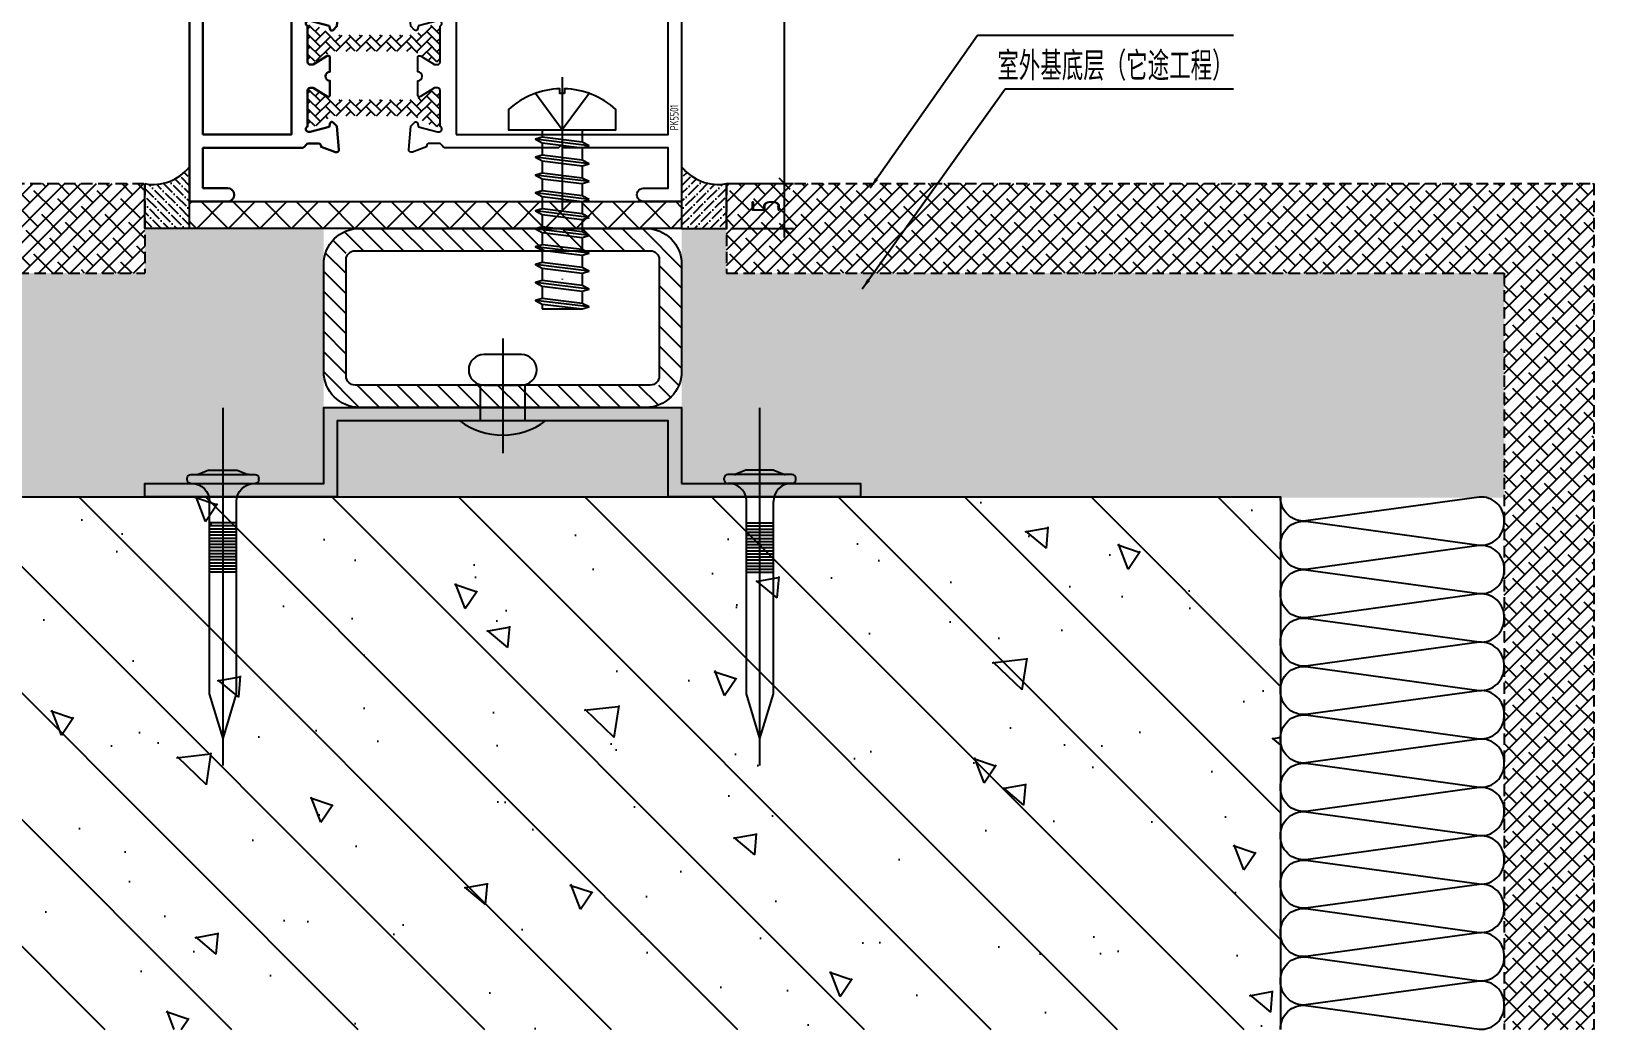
# Model space of a CAD drawing. Header units: millimetres. Extents: x 161920 to 181521, y -136232 to -127655.
# Drawn here: x 165061.6 to 165236.2, y -133425.2 to -133313.6 of the extents above; entities that cross this region are included whole.
import ezdxf
from ezdxf.enums import TextEntityAlignment as Align

# ---------------------------------------------------------------- set-up
doc = ezdxf.new("R2010")
doc.units = ezdxf.units.MM
doc.header["$LTSCALE"] = 10
doc.header["$PDMODE"] = 3
for name, pattern in [('CENTER', [50.800000000000004, 31.75, -6.35, 6.35, -6.35]), ('DASHDOT', [1, 0.5, -0.25, 0, -0.25]), ('DASHED', [19.049999999999997, 12.7, -6.35])]:
    doc.linetypes.add(name, pattern=pattern)
for name, color, linetype in [('0BZ', 8, 'Continuous'), ('0WZ', 100, 'Continuous'), ('0XX', 6, 'DASHED'), ('0ZX', 1, 'CENTER'), ('1JGX', 5, 'Continuous'), ('2PJ', 4, 'Continuous'), ('2TC', 8, 'Continuous'), ('2ZC', 3, 'Continuous'), ('95', 95, 'Continuous'), ('MISC13', 7, 'Continuous'), ('填充层', 8, 'Continuous'), ('尺寸标注', 1, 'Continuous'), ('文字', 2, 'Continuous'), ('标注层', 6, 'Continuous'), ('配件层', 4, 'Continuous'), ('钢材', 46, 'Continuous')]:
    doc.layers.add(name, color=color, linetype=linetype)
doc.styles.add('kld-T', font='ros1.shx', dxfattribs={"width": 0.75, "bigfont": 'hztxt.shx'})
doc.dimstyles.new('kld-t-1', dxfattribs={"dimtxt": 3.2, "dimasz": 1.2, "dimexe": 1, "dimexo": 0.5, "dimgap": 0.5, "dimtad": 1, "dimtoh": 1, "dimdec": 0, "dimzin": 9, "dimdsep": 46, "dimtxsty": 'kld-T', "dimblk": 'OBLIQUE', "dimcen": 2.5, "dimdle": 1, "dimclrd": 256, "dimclre": 256, "dimclrt": 100, "dimadec": 0, "dimazin": 2, "dimtfac": 1, "dimtdec": 0, "dimtix": 1, "dimtmove": 2, "dimatfit": 3, "dimfxl": 0, "dimarcsym": 0})
pattern_1 = [(45.00000000000001, (584343.0727479625, -2014244.747165611), (-0.8838834764831842, 0.8838834764831845), []), (135, (584343.0727479625, -2014244.747165611), (-2.651650429449553, 0.8838834764831852), [3.125, -1.875])]

# ---------------------------------------------------------------- blocks, each defined once
blk = doc.blocks.new('_Oblique')
at = {"color": 0, "linetype": 'ByBlock', "lineweight": -2}
blk.add_line((-0.5, -0.5), (0.5, 0.5), dxfattribs=at)
blk = doc.blocks.new('*D325')
at = {"layer": '0BZ', "lineweight": -2}
for p, q in [((165139.7830788199, -133283.6307280794), (165146.7830788199, -133283.6307280794)), ((165145.7830788199, -133331.6256728747), (165145.7830788199, -133282.6307280794)), ((165139.7830788231, -133330.6256728747), (165146.7830788199, -133330.6256728747))]:
    blk.add_line(p, q, dxfattribs=at)
at = {"layer": 'Defpoints', "color": 0}
for p in [(165139.2830788199, -133283.6307280794), (165145.7830788199, -133283.6307280794), (165139.2830788231, -133330.6256728747)]:
    blk.add_point(p, dxfattribs=at)
at = {"layer": '0BZ', "lineweight": -2, "xscale": 1.2, "yscale": 1.2, "zscale": 1.2}
for p, rotation in [((165145.7830788199, -133283.6307280794), 90), ((165145.7830788199, -133330.6256728747), 270)]:
    blk.add_blockref('_Oblique', p, dxfattribs=dict(at, rotation=rotation))
at = {"layer": '0BZ', "color": 100, "insert": (165143.6830788199, -133307.128200477), "char_height": 3.2, "attachment_point": 5, "rotation": 90, "style": 'kld-T'}
blk.add_mtext('47', dxfattribs=at)
blk = doc.blocks.new('*D326')
at = {"layer": '0BZ', "lineweight": -2}
for p, q in [((165139.7830788231, -133330.6256728747), (165146.7830788231, -133330.6256728747)), ((165145.7830788231, -133336.6256728747), (165145.7830788231, -133329.6256728747)), ((165139.7830788231, -133335.6256728747), (165146.7830788231, -133335.6256728747))]:
    blk.add_line(p, q, dxfattribs=at)
at = {"layer": 'Defpoints', "color": 0}
for p in [(165139.2830788231, -133330.6256728747), (165145.7830788231, -133330.6256728747), (165139.2830788231, -133335.6256728747)]:
    blk.add_point(p, dxfattribs=at)
at = {"layer": '0BZ', "lineweight": -2, "xscale": 1.2, "yscale": 1.2, "zscale": 1.2}
for p, rotation in [((165145.7830788231, -133330.6256728747), 90), ((165145.7830788231, -133335.6256728747), 270)]:
    blk.add_blockref('_Oblique', p, dxfattribs=dict(at, rotation=rotation))
at = {"layer": '0BZ', "color": 100, "insert": (165143.6830788231, -133333.1256728747), "char_height": 3.2, "attachment_point": 5, "rotation": 90, "style": 'kld-T'}
blk.add_mtext('5', dxfattribs=at)
blk = doc.blocks.new('平开窗-BK1')
at = {"layer": '2TC'}
h = blk.add_hatch(dxfattribs=at)
h.set_pattern_fill('AR-HBONE', color=256, scale=0.2, angle=-90.00000000000001, style=0)
h.set_pattern_definition([(45.00000000000001, (284.4403359887656, 568.1997147928341), (1.131370849898476, 2.966472954665309e-16), [2.4, -0.8]), (315, (285.0060214137193, 568.7654002177878), (1.131370849898476, 2.966472954665309e-16), [2.4, -0.8])])
h.paths.add_polyline_path([(8.411152991466224, 40.97720994561678), (8.978697980754077, 39.99419418111211), (9.422576987650245, 39.22537072090199, -0.1314389319920694), (9.582842980744317, 38.62624379288172), (9.582842980744317, 30.1621436366695, -0.1314392328727509), (9.422576245386153, 29.56301535357488), (8.978697980754077, 28.79419418115867), (8.411152818705887, 27.81117711839033, 0.132076207753342), (8.382842980790883, 27.70587428560248), (8.382842980790883, 27.39419418125181, 0.4142135623733031), (8.782842980697751, 26.99419418111211), (12.18284298083745, 26.99419418111211, 0.4142135623725955), (12.58284298074432, 27.39419418125181), (12.58284298074432, 27.76214122277452), (12.55488199437968, 27.81057115778094, 0.0008275894133876069), (12.55453440826386, 27.81117319565965), (11.98698798078112, 28.79419418115867), (11.54311200184748, 29.563009659003, -0.1314401784763497), (11.38284298079088, 30.16214202408446), (11.38284298079088, 38.62624540546676, -0.1314398789667355), (11.54311126284301, 39.22537642106181), (11.98698798078112, 39.99419418111211), (12.55453427741304, 40.97721394075779, 0.1320735268296321), (12.58284298074432, 41.08251476631267), (12.58284298074432, 41.39419418125181, 0.4142135623730535), (12.18284298083745, 41.79419418115867), (8.782842980697751, 41.79419418115867, 0.4142135623732616), (8.382842980790883, 41.39419418125181), (8.382842980790883, 41.02624427288538), (8.410802971804515, 40.97781619679881, 0.0008333789762423857)])
h = blk.add_hatch(dxfattribs=at)
h.set_pattern_fill('AR-HBONE', color=256, scale=0.2, angle=-90.00000000000001, style=0)
h.set_pattern_definition([(45.00000000000001, (291.6524932764005, 568.1997147928341), (1.131370849898476, 2.966472954665309e-16), [2.4, -0.8]), (315, (292.2181787013542, 568.7654002177878), (1.131370849898476, 2.966472954665309e-16), [2.4, -0.8])])
h.paths.add_polyline_path([(15.62331027910113, 40.97720994561678), (16.19085526838899, 39.99419418111211), (16.63473427505232, 39.22537072090199, -0.1314389319920694), (16.79500026837923, 38.62624379288172), (16.79500026837923, 30.1621436366695, -0.1314392328727509), (16.63473353278823, 29.56301535357488), (16.19085526838899, 28.79419418115867), (15.6233101063408, 27.81117711839033, 0.132076207753342), (15.59500026842579, 27.70587428560248), (15.59500026842579, 27.39419418125181, 0.4142135623733031), (15.99500026833266, 26.99419418111211), (19.39500026823953, 26.99419418111211, 0.4142135623725955), (19.79500026837923, 27.39419418125181), (19.79500026837923, 27.76214122277452), (19.76703928178176, 27.81057115778094, 0.0008275894133876069), (19.76669169566594, 27.81117319565965), (19.19914526841603, 28.79419418115867), (18.75526928948238, 29.563009659003, -0.1314401784763497), (18.59500026842579, 30.16214202408446), (18.59500026842579, 38.62624540546676, -0.1314398789667355), (18.75526855047792, 39.22537642106181), (19.19914526841603, 39.99419418111211), (19.76669156504795, 40.97721394075779, 0.1320735268296321), (19.79500026837923, 41.08251476631267), (19.79500026837923, 41.39419418125181, 0.4142135623730535), (19.39500026823953, 41.79419418115867), (15.99500026833266, 41.79419418115867, 0.4142135623732616), (15.59500026842579, 41.39419418125181), (15.59500026842579, 41.02624427288538), (15.62296025943942, 40.97781619679881, 0.0008333790536643452)])
at = {"layer": '2ZC', "lineweight": 30}
blk.add_lwpolyline([(41.30486931605265, 52.29351594106993), (40.90486931614578, 52.29351594106993, 0.4142135623730948), (40.60486931609921, 51.99351594125619), (40.60486931609921, 51.59351594111649, 0.4142135623731227), (40.90486931614578, 51.29351594106993), (41.60486931609921, 51.29351594106993), (42.07488281908445, 50.89441594126401), (43.36686931597069, 50.89441594126401), (43.82886931602843, 51.59441594121745, 0.5747035855752572), (43.65486931614578, 51.89441594126401), (42.60486931609921, 51.89441594126401), (42.60486931609921, 53.49441594112432), (47.60486931609921, 53.49441594112432), (47.60486931609921, 51.89441594126401), (46.55486931605265, 51.89441594126401, 0.5773502692381147), (46.38166423537768, 51.59441594121745), (46.84386931592599, 50.89441594126401), (48.50486931600608, 50.89441594126401, 0.414213562373095), (49.00486931600608, 51.39441594126401), (49.00486931600608, 54.49441594112432, 0.414213562373095), (48.50486931600608, 54.99441594112432), (21.90485769230872, 54.99441594112432), (-3.068381920456886e-05, 54.99441594112432), (-3.068381920456886e-05, 50.74441594112432, 0.9999999999999999), (1.499969316180795, 50.74441594112432), (1.499969316180795, 53.49441053689225), (5.999969316180795, 53.49441053689225), (5.999969316180795, 42.46027368766954, 0.2679491924311503), (6.249969316180795, 42.02726098586572, -0.267949192431141), (6.499969316180795, 41.5942482840619), (6.499969316180795, 40.5942482840619, -0.414213562373081), (6.199969316134229, 40.29424828401534), (6.099969316041097, 40.29424828401534), (5.51856546336785, 38.69685432704864, 0.5486187866266737), (5.826619972474873, 38.29538987454725), (8.409967216895893, 38.52140347234672), (8.841390672372654, 38.95282692782348, 0.5773502691896827), (8.751733125187457, 39.28743344912073), (8.363402698654681, 39.39148627332179), (7.799969315994531, 41.49424828396877), (7.799969315994531, 41.69424828392221, -0.8430389971008876), (8.382812028517947, 41.79424828401534), (12.39996931608766, 41.79424828401534, -0.4142135623730953), (12.69996931613423, 41.49424828396877), (12.69996931613423, 41.18872873851797), (11.72925915662199, 39.59845021035289, 0.5855240683198423), (11.89996931608766, 39.29424828401534), (13.49749999982305, 39.29424828401534, -0.9999999999999715), (14.49749999982305, 39.29424828401534), (16.09503068379126, 39.29424828401534, 0.5855240683198423), (16.26574084325694, 39.59845021035289), (15.2950306837447, 41.18872873851797), (15.2950306837447, 41.49424828396877, -0.4142135623730951), (15.59503068379126, 41.79424828401534), (19.61218797136098, 41.79424828401534, -0.8430389971008876), (20.19503068365157, 41.69424828392221), (20.19503068365157, 41.49424828396877), (19.63159730122425, 39.39148627332179), (19.24326687469147, 39.28743344912073, 0.5773502691896827), (19.15360932750627, 38.95282692782348), (19.58503278298303, 38.52140347234672), (22.16838002740405, 38.29538987454725, 0.5486187866266737), (22.47643453651108, 38.69685432704864), (21.89503068383783, 40.29424828401534), (21.7950306837447, 40.29424828401534, -0.4142135623730813), (21.49503068369813, 40.5942482840619), (21.49503068369813, 41.5941937576863, -0.2710354136241196), (21.7500306838192, 42.03005497407867, 0.271035413624148), (22.00503068370745, 42.46591619047103), (22.00503068370745, 45.49242749455152), (25.20485769212246, 45.49242749455152, -0.4142135623732337), (25.50485769216903, 45.19242749473779), (25.50485769216903, 41.59018862660741, 0.5795574611325127), (25.95657308911905, 41.33137897023698), (26.90485769230872, 41.88726771477377), (26.90485769230872, 45.99242749455152, 0.4142135623730617), (25.90485769230872, 46.99242749455152), (22.00498517137021, 46.99242749455152), (22.00485769216903, 53.49441594112432), (25.80485769221559, 53.49441594112432), (25.80485769221559, 51.79351594106993, 0.414213562373095), (26.30485769221559, 51.29351594106993), (28.00485769216903, 51.29351594106993), (28.00485769216903, 52.29351594106993), (26.80485769221559, 52.29351594106993), (26.80485769221559, 53.49441594112432), (41.30486931605265, 53.49441594112432, -0.4142135623731228), (41.60486931609921, 53.19441594107775), (41.60486931609921, 52.59351594111649, -0.414213562373095)], format="xyb", close=True, dxfattribs=at)
blk.add_lwpolyline([(7.499969316180795, 53.49441594112432), (7.499969316180795, 43.5942482840619), (20.50485769216903, 43.5942482840619), (20.50485769216903, 53.49141594109824)], close=True, dxfattribs=at)
at = {"layer": '2ZC'}
blk.add_lwpolyline([(16.26571015943773, 29.18999183125561), (15.29499999992549, 27.59971330309054), (15.29499999992549, 27.29419375763973, 0.4142135623162661), (15.59499999997206, 26.99419375759317), (19.61215728754178, 26.99419375759317, 0.8430389969766509), (20.19499999983236, 27.0941937576863), (20.19499999983236, 27.29419375763973), (19.63156661717221, 29.39695576828672), (19.24323619087227, 29.50100859225495, -0.5773502693255007), (19.15357864368707, 29.83561511378502), (19.585002098931, 30.26703856926179), (22.16834934358485, 30.49305216706125, -0.5486187866357808), (22.47640385269187, 30.09158771455986), (21.89500000001863, 28.49419375759317), (21.79499999992549, 28.49419375759317, 0.41421356214578), (21.49499999987893, 28.1941937575466), (21.49499999987893, 27.1941937575466, 0.2679491923720631), (21.74499999987893, 26.76118105574278, -0.267949192415794), (21.99499999987893, 26.32816835370613), (21.99499999987893, 22.49162135150982, 0.414213562373095), (22.99499999987893, 21.49162135150982), (25.59499999997206, 21.49162135150982), (25.59499999997206, 27.38824838254368, -0.5793512968246759), (26.04655558802187, 27.64715165336384), (26.99499999987893, 27.09195569128497), (26.99499999987893, 18.8844197615399), (25.4944117302075, 18.0148763723555, -0.5762198023632081), (25.19499999983236, 18.18841976154363), (25.19499999983236, 19.99162135150982), (21.99499999987893, 19.99162135150982), (21.99499999987893, 1.494621351768728), (25.19499999983236, 1.494621351535898), (25.19499999983236, 3.795621351513546, -0.5762198027240982), (25.4944117302075, 3.969164740468841), (26.99499999987893, 3.099621351517271), (26.99499999987893, -0.005378648464102298), (0, -0.005378648464102298), (-0.0001326007768511772, 4.244606875057798, -1.00001560041192), (1.499865838559344, 4.244630275468808), (1.499865838559344, 1.494621351535898), (6, 1.494621351535898), (6, 13.14202135143569), (6.302999999839813, 13.44462135148933), (6, 13.7473213513731), (6, 26.32816835370613, -0.2679491924157939), (6.25, 26.76118105574278, 0.2679491923720632), (6.5, 27.1941937575466), (6.5, 28.1941937575466, 0.4142135623162663), (6.199999999953434, 28.49419375759317), (6.099999999860302, 28.49419375759317), (5.518596147187054, 30.09158771455986, -0.5486187865513317), (5.826650656294078, 30.49305216706125), (8.409997900947928, 30.26703856926179), (8.841421356191859, 29.83561511378502, -0.5773502693255007), (8.751763809006661, 29.50100859225495), (8.363433382473886, 29.39695576828672), (7.799999999813735, 27.29419375763973), (7.799999999813735, 27.0941937576863, 0.8430389969489906), (8.382842712337151, 26.99419375759317), (12.39999999990687, 26.99419375759317, 0.414213562373095), (12.69999999995343, 27.29419375763973), (12.69999999995343, 27.59971330309054), (11.7292898404412, 29.18999183125561, -0.5855240679998871), (11.89999999990687, 29.49419375759317), (13.49749999982305, 29.49419375759317, 0.9999999999999999), (14.49749999982305, 29.49419375759317), (16.09499999997206, 29.49419375759317, -0.5855240679998871), (16.26571015967056, 29.18999183102278)], format="xyb", dxfattribs=at)
blk.add_lwpolyline([(7.499888376099989, 25.19418875983683), (7.499888376099989, 1.494621351768728), (20.49477675231174, 1.494621351768728), (20.49477675231174, 25.19118875981076)], close=True, dxfattribs=at)
at = {"layer": '文字', "style": 'kld-T', "width": 0.75}
blk.add_text('PK5501 ', height=0.9600000000000002, dxfattribs=at).set_placement((7.957349557662383, 0.8252744747442193), align=Align.MIDDLE_LEFT)
blk = doc.blocks.new('A$C4D57296D')
at = {"layer": '标注层'}
blk.add_blockref('平开窗-BK1', (0, 0), dxfattribs=at)
blk = doc.blocks.new('js6X20')
at = {"layer": '0ZX', "linetype": 'DASHDOT', "ltscale": 3}
blk.add_line((-5.879087347272616, 0), (21.62108438468113, 4.547473508864641e-13), dxfattribs=at)
at = {"layer": '2PJ'}
for p, q in [((9.094947017729282e-13, 2.249999999932243), (0.8194616308619516, 2.249999999945885)), ((1.777919699686208, -2.999999999993634), (1.041541931056599, 3.000000000006821)), ((1.447716673549621, 2.249999999920874), (2.819461630861952, 2.249999999944066)), ((3.777919699686208, -2.999999999995453), (3.041541931056599, 3.000000000005002)), ((3.447716673549621, 2.249999999919055), (4.819461630861952, 2.249999999942247)), ((5.777919699686208, -2.999999999997272), (5.041541931056599, 3.000000000003183)), ((5.447716673549621, 2.249999999917236), (6.819461630861952, 2.249999999940428)), ((7.777919699686208, -2.999999999999091), (7.041541931056599, 3.000000000001364)), ((7.447716673549621, 2.249999999915417), (8.819461630861952, 2.249999999938609)), ((9.77791969968257, -2.999999999993634), (9.041541931052961, 3.000000000006821)), ((9.447716673545983, 2.249999999920874), (10.81946163085831, 2.249999999944066)), ((11.77791969968257, -2.999999999995453), (11.04154193105296, 3.000000000005002)), ((11.44771667354598, 2.249999999919055), (12.81946163085831, 2.249999999942247)), ((13.77791969968257, -2.999999999997272), (13.04154193105296, 3.000000000003183)), ((13.44771667354598, 2.249999999917236), (14.81946163085831, 2.249999999940428)), ((15.77791969968257, -2.999999999999091), (15.04154193105296, 3.000000000001364)), ((15.44771667354598, 2.249999999915417), (16.81946163085831, 2.249999999938609)), ((17.77791969968257, -3), (17.04154193105478, 3.000000000000455)), ((17.4477166735478, 2.249999999914507), (18.81946163085831, 2.2499999999377)), ((19.77791969968257, -3), (19.04154193105478, 3.000000000000455)), ((19.44771667354598, 2.249999999937245), (20.00000000000273, 2.2499999999377)), ((20.00000000000273, 2.2499999999377), (20.00000000000273, -2.249999999943157)), ((4.547473508864641e-12, -2.249999999934971), (1.371744957316878, -2.249999999911779)), ((2.000000000004547, -2.24999999993679), (3.371744957316878, -2.249999999913598)), ((4.000000000004547, -2.249999999938609), (5.371744957316878, -2.249999999915417)), ((6.000000000004547, -2.249999999940428), (7.371744957316878, -2.249999999917236)), ((8.000000000004547, -2.249999999942247), (9.371744957316878, -2.249999999919055)), ((10.00000000000273, -2.24999999993679), (11.37174495731324, -2.249999999913598)), ((12.00000000000273, -2.249999999938609), (13.37174495731324, -2.249999999915417)), ((14.00000000000273, -2.249999999940428), (15.37174495731324, -2.249999999917236)), ((16.00000000000273, -2.249999999942247), (17.37174495731324, -2.249999999919055)), ((18.00000000000273, -2.249999999943157), (19.37174495731506, -2.249999999919964))]:
    blk.add_line(p, q, dxfattribs=at)
blk.add_lwpolyline([(-4.084119435729917, -0.25), (-4.084119435729917, 0.2499999999995453), (-4.596517852062789, 0.2499999999995453, -0.1779065114330458), (-2.299999999998363, 6.000000000000909), (9.094947017729282e-13, 6.000000000000909), (9.094947017729282e-13, -5.999999999999091), (-2.300000000000182, -5.999999999999091, -0.1779065114329741), (-4.596517852062789, -0.2500000000004547)], format="xyb", close=True, dxfattribs=at)
at = {"layer": '2PJ', "linetype": 'DASHED'}
blk.add_lwpolyline([(-4.084119435729917, -2.999174028218476), (9.094947017729282e-13, 9.094947017729282e-13), (-4.084119435729917, 2.999174028220295)], dxfattribs=at)
at = {"layer": '2PJ'}
for points in [[(1.777919699686208, -2.999999999993634), (1.371744957316878, -2.249999999913598), (0.8194616308619516, 2.249999999944066), (1.041541931056599, 3.000000000006821), (1.447716673549621, 2.249999999943611), (2.000000000004547, -2.24999999993679)], [(3.777919699686208, -2.999999999995453), (3.371744957316878, -2.249999999915417), (2.819461630861952, 2.249999999942247), (3.041541931056599, 3.000000000005002), (3.447716673549621, 2.249999999941792), (4.000000000004547, -2.249999999938609)], [(5.777919699686208, -2.999999999997272), (5.371744957316878, -2.249999999917236), (4.819461630861952, 2.249999999940428), (5.041541931056599, 3.000000000003183), (5.447716673549621, 2.249999999939973), (6.000000000004547, -2.249999999940428)], [(7.777919699686208, -2.999999999999091), (7.371744957316878, -2.249999999919055), (6.819461630861952, 2.249999999938609), (7.041541931056599, 3.000000000001364), (7.447716673549621, 2.249999999938154), (8.000000000004547, -2.249999999942247)], [(9.77791969968257, -2.999999999993634), (9.37174495731324, -2.249999999913598), (8.819461630858314, 2.249999999944066), (9.041541931052961, 3.000000000006821), (9.447716673545983, 2.249999999943611), (10.00000000000273, -2.24999999993679)], [(11.77791969968257, -2.999999999995453), (11.37174495731324, -2.249999999915417), (10.81946163085831, 2.249999999942247), (11.04154193105296, 3.000000000005002), (11.44771667354598, 2.249999999941792), (12.00000000000273, -2.249999999938609)], [(13.77791969968257, -2.999999999997272), (13.37174495731324, -2.249999999917236), (12.81946163085831, 2.249999999940428), (13.04154193105296, 3.000000000003183), (13.44771667354598, 2.249999999939973), (14.00000000000273, -2.249999999940428)], [(15.77791969968257, -2.999999999999091), (15.37174495731324, -2.249999999919055), (14.81946163085831, 2.249999999938609), (15.04154193105296, 3.000000000001364), (15.44771667354598, 2.249999999938154), (16.00000000000273, -2.249999999942247)], [(17.77791969968257, -3), (17.37174495731506, -2.249999999919964), (16.81946163085831, 2.2499999999377), (17.04154193105296, 3.000000000000455), (17.44771667354598, 2.249999999937245), (18.00000000000273, -2.249999999943157)], [(19.77791969968257, -3), (19.37174495731506, -2.249999999919964), (18.81946163085831, 2.2499999999377), (19.04154193105296, 3.000000000000455), (19.44771667354598, 2.249999999937245), (20.00000000000273, -2.249999999943157)]]:
    blk.add_lwpolyline(points, close=True, dxfattribs=at)
blk = doc.blocks.new('射钉')
at = {"layer": '95', "linetype": 'ByBlock', "lineweight": 25}
for p, q in [((44750.72140571562, 34477.67257981701), (44750.92140571564, 34477.67257981701)), ((44750.32140571566, 34477.17257981701), (44750.32140571566, 34477.27257981687)), ((44751.32140571566, 34476.49961277843), (44751.32140571566, 34477.27257981687)), ((44751.32140571566, 34470.07257981692), (44751.32862316095, 34476.42396976985)), ((44751.79279639199, 34475.244103126), (44751.35001503926, 34476.35105650779)), ((44721.82140571566, 34473.67257981701), (44726.82140571566, 34475.17257981701)), ((44726.82140571566, 34475.17257981701), (44748.32140571566, 34475.17257981701)), ((44751.82140571566, 34472.24961277843), (44751.82140571566, 34475.09554685559)), ((44721.82140571566, 34473.67257981701), (44726.82140571566, 34472.17257981701)), ((44726.82140571566, 34472.17257981701), (44748.32140571566, 34472.17257981701)), ((44751.79279639199, 34472.10105650779), (44751.35001503926, 34470.994103126)), ((44750.32140571566, 34470.07257981692), (44750.32140571566, 34470.17257981701)), ((44750.72140571562, 34469.67257981701), (44750.92140571564, 34469.67257981701))]:
    blk.add_line(p, q, dxfattribs=at)
at = {"layer": '95', "linetype": 'ByBlock', "lineweight": -2}
for p, q in [((44750.32140571566, 34470.17257981701), (44750.32140571566, 34477.17257981701)), ((44740.39767930657, 34475.17257981701), (44740.39767930657, 34472.17257981701)), ((44740.74278752477, 34475.17257981701), (44740.74278752477, 34472.17257981701)), ((44741.08789574291, 34475.17257981701), (44741.08789574291, 34472.17257981701)), ((44741.43300396105, 34475.17257981701), (44741.43300396105, 34472.17257981701)), ((44741.77811217925, 34475.17257981701), (44741.77811217925, 34472.17257981701)), ((44742.12322039745, 34475.17257981701), (44742.12322039745, 34472.17257981701)), ((44742.46832861559, 34475.17257981701), (44742.46832861559, 34472.17257981701)), ((44742.81343683373, 34475.17257981701), (44742.81343683373, 34472.17257981701)), ((44743.15854505188, 34475.17257981701), (44743.15854505188, 34472.17257981701)), ((44743.50365327008, 34475.17257981701), (44743.50365327008, 34472.17257981701)), ((44743.84876148828, 34475.17257981701), (44743.84876148828, 34472.17257981701)), ((44744.19386970642, 34475.17257981701), (44744.19386970642, 34472.17257981701)), ((44744.53897792456, 34475.17257981701), (44744.53897792456, 34472.17257981701)), ((44744.88408614276, 34475.17257981701), (44744.88408614276, 34472.17257981701)), ((44745.2291943609, 34475.17257981701), (44745.2291943609, 34472.17257981701)), ((44745.5743025791, 34475.17257981701), (44745.5743025791, 34472.17257981701)), ((44745.91941079724, 34475.17257981701), (44745.91941079724, 34472.17257981701))]:
    blk.add_line(p, q, dxfattribs=at)
at = {"layer": '95', "linetype": 'ByBlock', "lineweight": 25}
for centre, radius, start, end in [((44750.72140571562, 34477.27257981687), 0.4, 90, 180), ((44750.92140571564, 34477.27257981687), 0.4, 0, 90), ((44748.32140571566, 34477.17257981701), 2, 270, 0), ((44751.72140571562, 34476.49961277843), 0.4, 180, 201.8014094863518), ((44751.42140571564, 34475.09554685559), 0.4, 0, 21.80140948635181), ((44748.32140571566, 34470.17257981701), 2, 0, 90), ((44751.42140571564, 34472.24961277843), 0.4, 338.1985905136482, 0), ((44751.72140571562, 34470.84554685559), 0.4, 158.1985905136482, 180), ((44750.72140571562, 34470.07257981692), 0.4, 180, 270), ((44750.92140571564, 34470.07257981692), 0.4, 270, 0)]:
    blk.add_arc(centre, radius, start, end, dxfattribs=at)
at = {"layer": '尺寸标注'}
blk.add_line((44718.82667626132, 34473.67257981701), (44758.75745416025, 34473.67257981701), dxfattribs=at)
blk = doc.blocks.new('A$C29C00FBA')
at = {"layer": '填充层'}
h = blk.add_hatch(dxfattribs=at)
h.set_pattern_fill('ANSI31', color=256, scale=0.5, angle=-90.00000000000004, style=0)
h.set_pattern_definition([(224.9999999999999, (7435.32242390234, 5073.844621586089), (-1.122532015133644, 1.122532015133645), [])])
h.paths.add_polyline_path([(-2.5, -33.60118605569005), (-2.5, 1.39881394430995), (-17.5, 1.39881394430995), (-17.5, -33.60118605569005)], flags=16)
edge = h.paths.add_edge_path()
edge.add_arc((-4, -32.10118605569005), 4, 270, 360)
edge.add_line((0, -32.10118605569005), (0, -0.1011860556900501))
edge.add_arc((-4, -0.1011860556900501), 4, 0, 90)
edge.add_line((-4, 3.89881394430995), (-16, 3.89881394430995))
edge.add_arc((-16, -0.1011860556900501), 4, 90, 180)
edge.add_line((-20, -0.1011860556900501), (-20, -32.10118605569005))
edge.add_arc((-16, -32.10118605569005), 4, 180, 270)
edge.add_line((-16, -36.10118605569005), (-4, -36.10118605569005))
at = {"layer": '钢材'}
for points in [[(-16, 3.89881394430995), (-4, 3.89881394430995, -0.414213562373095), (0, -0.1011860556900501), (0, -32.10118605569005, -0.414213562373095), (-4, -36.10118605569005), (-16, -36.10118605569005, -0.414213562373095), (-20, -32.10118605569005), (-20, -0.1011860556900501, -0.414213562373095)], [(-16.5, 1.39881394430995), (-3.5, 1.39881394430995, -0.414213562373095), (-2.5, 0.3988139443099499), (-2.5, -32.60118605569005, -0.414213562373095), (-3.5, -33.60118605569005), (-16.5, -33.60118605569005, -0.414213562373095), (-17.5, -32.60118605569005), (-17.5, 0.3988139443099499, -0.414213562373095)]]:
    blk.add_lwpolyline(points, format="xyb", close=True, dxfattribs=at)
blk = doc.blocks.new('A$C7BBD0F2D')
at = {"layer": '0ZX', "linetype": 'DASHDOT', "ltscale": 3}
blk.add_line((9.190250649582595, 0), (-3.600000000093132, 0), dxfattribs=at)
at = {"layer": '2PJ'}
for p, q in [((0, -4.799999999988358), (0, 4.799999999988358)), ((4.047728835605085, 2.5), (0, 2.5)), ((0, -2.5), (4.047728835605085, -2.5))]:
    blk.add_line(p, q, dxfattribs=at)
blk.add_lwpolyline([(7.399999999906868, 2.099999999976717, 0.9999999999999999), (4, 2.099999999976717), (4, -2.099999999976717, 0.9999999999999999), (7.399999999906868, -2.099999999976717)], format="xyb", close=True, dxfattribs=at)
blk.add_arc((6.399999999906868, 0), 7.999999999991815, 143.130102356824, 216.869897643176, dxfattribs=at)

msp = doc.modelspace()

# ---------------------------------------------------------------- hatches: boundary and pattern name
at = {"layer": '2TC'}
h = msp.add_hatch(dxfattribs=at)
h.set_pattern_fill('ANSI38', color=250, scale=10, angle=-1.272221872585407e-14, style=0)
h.set_pattern_definition(pattern_1)
h.paths.add_polyline_path([(165074.2832842324, -133340.6256728747), (165074.2832842324, -133330.6256728747), (164966.217987673, -133330.6256728747), (164966.217987673, -133425.1096609945), (164976.217987673, -133425.1096609945), (164976.217987673, -133340.6256728747)])
h = msp.add_hatch(dxfattribs=at)
h.set_pattern_fill('ANSI38', color=250, scale=10, angle=-1.272221872585407e-14, style=0)
h.set_pattern_definition(pattern_1)
h.paths.add_polyline_path([(165139.2830788231, -133330.6256728747), (165139.2830788231, -133340.6256728747), (165226.217987673, -133340.6256728747), (165226.217987673, -133425.1096609945), (165236.217987673, -133425.1096609945), (165236.217987673, -133330.6256728747)])
h = msp.add_hatch(dxfattribs=at)
h.set_pattern_fill('AR-SAND', color=250, scale=2, angle=180, style=0)
h.set_pattern_definition([(37.50000000000002, (583877.5341984034, -2005926.187651835), (-0.1259867162192149, 3.853647538026317), [0, -3.04, 0, -3.4, 0, -3.25]), (7.499999999999936, (583877.5341984034, -2005926.187651835), (3.539553410535456, 5.644292130459479), [0, -1.639999999999999, 0, -2.739999999999998, 0, -1.049999999999999]), (327.5, (583875.0741984034, -2005926.187651835), (6.22828372350299, 0.01131810707392759), [0, -0.9999999999999997, 0, -3.599999999999999, 0, -4.699999999999998]), (317.4999999999999, (583875.0741984034, -2005926.187651835), (6.012253209144587, 1.755351129868497), [0, -0.4999999999999998, 0, -2.359999999999999, 0, -2.699999999999999])])
h.paths.add_polyline_path([(165134.2830788231, -133340.6256728747), (165134.2830788231, -133355.6260002099), (165094.2830788227, -133355.6260002097), (165094.2830788227, -133335.6256728747), (165074.2832842324, -133335.6256728747), (165074.2832842324, -133340.6256728747), (164976.217987673, -133340.6256728747), (164976.217987673, -133425.1096609945), (165001.217987673, -133425.1096609945), (165001.217987673, -133365.6256728747), (165226.217987673, -133365.7267696173), (165226.217987673, -133340.6256728747), (165139.2830788231, -133340.6256728747), (165139.2830788231, -133335.6256728747), (165134.2830788231, -133335.6256728747)])
h = msp.add_hatch(dxfattribs=at)
h.set_pattern_fill('钢筋混凝土', color=250, scale=4, angle=-270.0000000000001, style=0)
h.set_pattern_definition([(134.9999999999999, (503.6939163543575, 0), (-7.071067811865481, -7.071067811865469), []), (139.9999999999999, (503.6939163543575, 0), (2.510085399303825, 28.69040730403014), [3, -33]), (84.99999999999994, (503.6939163543575, 0), (-30.08768534800048, -5.550053344519979), [2.4, -26.4]), (190.4513999999999, (503.9030899543575, 2.3908672), (-27.57758168243813, 23.14037526856088), [2.549607599999999, -28.04568447999999]), (136.1841999999999, (495.6939163543575, 5.635899733014149e-15), (6.620760573160753, 42.68964194502577), [4.5, -49.5]), (186.6356, (496.2456486343575, 3.557469800000005), (-38.96471483601764, 37.38650822194816), [3.82441152, -42.06852]), (81.18419999999995, (495.6939163543575, 5.635899733014149e-15), (-38.96474403701296, 37.38647780534512), [3.6, -39.6]), (110.9999999999999, (497.6939163543575, 4.000000000000004), (16.10475562661357, 23.87628208473846), [3, -33]), (55.99999999999998, (497.6939163543575, 4.000000000000004), (-29.00600180187411, 9.73261327686329), [2.4, -26.4]), (161.4514, (499.0359805943575, 5.989689320000004), (-12.90121986839807, 33.60890514325961), [2.5496076, -28.04568448]), (127.5, (503.6939163543575, 0), (-13.31575415325246, 0.4863942126916361), [0, -26.08, 0, -26.8, 0, -26.5]), (97.49999999999993, (503.6939163543575, 0), (-15.7764684752944, 10.52278149768595), [0, -15.28, 0, -25.48, 0, -10.1]), (57.49999999999993, (503.6939163543575, -8.92), (0.902194869375207, 21.35289744689636), [0, -10, 0, -31.2, 0, -41.4]), (47.49999999999995, (503.6939163543575, -12.92), (-4.004199293292689, 23.32744677369545), [0, -13, 0, -20.72, 0, -29.4])])
h.paths.add_polyline_path([(165001.217987673, -133425.1096609943), (165201.2179876728, -133425.1096609945), (165201.217987673, -133365.6256728747), (165001.217987673, -133365.6256728747)])
at = {"layer": '填充层'}
h = msp.add_hatch(dxfattribs=at)
h.set_pattern_fill('ANSI36', color=256, scale=5, angle=89.99999999999999, style=0)
h.set_pattern_definition([(315, (145881.4931681399, -140780.3854964541), (1.215339780164378, -0.3314563036811939), [1.5625, -0.3125, 0, -0.3125])])
h.paths.add_polyline_path([(165074.2832842324, -133335.6256728747), (165079.2832842326, -133335.6256728747), (165079.2832842326, -133328.7293315432, -0.2763168157991701), (165074.2832842324, -133330.6256728747)])
h = msp.add_hatch(dxfattribs=at)
h.set_pattern_fill('ANSI36', color=256, scale=5, angle=89.99999999999999, style=0)
h.set_pattern_definition([(225, (184332.0731949155, -140780.3854964541), (-1.215339780164378, -0.3314563036811938), [1.5625, -0.3125, 0, -0.3125])])
h.paths.add_polyline_path([(165139.2830788231, -133335.6256728747), (165134.2830788229, -133335.6256728747), (165134.2830788229, -133328.7293315432, 0.2763168157991701), (165139.2830788231, -133330.6256728747)])
at = {"layer": '标注层'}
h = msp.add_hatch(dxfattribs=at)
h.set_pattern_fill('ANSI37', color=256, scale=20, angle=90, style=0)
h.set_pattern_definition([(135, (583834.007066252, -2006000.120429405), (-1.767766952966369, -1.767766952966369), []), (225, (583834.007066252, -2006000.120429405), (1.767766952966369, -1.767766952966369), [])])
h.paths.add_polyline_path([(165079.2830788231, -133335.6256728747), (165079.2830788231, -133332.6256728747), (165134.2830788231, -133332.6256728747), (165134.2830788231, -133335.6256728747)])

# ---------------------------------------------------------------- linework, layer by layer
at = {"layer": '0XX', "ltscale": 0.01}
for p, q in [((165074.2832842324, -133330.6256728747), (165074.2832842324, -133340.6256728747)), ((165139.2830788231, -133330.6256728747), (165139.2830788231, -133340.6256728747))]:
    msp.add_line(p, q, dxfattribs=at)
for points in [[(164966.217987673, -133425.1096609945), (164966.217987673, -133330.6256728747), (165074.2832842324, -133330.6256728747)], [(165139.2830788231, -133330.6256728747), (165236.217987673, -133330.6256728747), (165236.217987673, -133425.1096609945)], [(164976.217987673, -133425.1096609945), (164976.217987673, -133340.6256728747), (165074.2832842324, -133340.6256728747)], [(165139.2830788231, -133340.6256728747), (165226.217987673, -133340.6256728747), (165226.217987673, -133425.1096609945)]]:
    msp.add_lwpolyline(points, dxfattribs=at)
at = {"layer": '1JGX'}
msp.add_lwpolyline([(165001.217987673, -133425.1096609945), (165001.217987673, -133365.6256728747), (165201.217987673, -133365.6256728747), (165201.217987673, -133425.1096609945)], dxfattribs=at)
at = {"layer": '2PJ'}
msp.add_lwpolyline([(165079.2830788231, -133335.6256728747), (165079.2830788231, -133332.6256728747), (165134.2830788231, -133332.6256728747), (165134.2830788231, -133335.6256728747)], close=True, dxfattribs=at)
at = {"layer": '2TC', "color": 250, "extrusion": (-1.224646799147353e-16, 7.498798913309288e-33, -1)}
msp.add_lwpolyline([(-165201.217987673, -133425.1096609945, 0.451718), (-165204.0329776729, -133422.4273873717), (-165223.4029876728, -133425.0881135147, -0.451718), (-165226.217987673, -133422.4058433527, -0.451718), (-165223.4029876728, -133419.7235697298), (-165204.0329776729, -133422.3842993337, 0.451718), (-165201.217987673, -133419.7020257108, 0.451718), (-165204.0329776729, -133417.019752088), (-165223.4029876728, -133419.6804782311, -0.451718), (-165226.217987673, -133416.998208069, -0.451718), (-165223.4029876728, -133414.3159344462), (-165204.0329776729, -133416.97666405, 0.451718), (-165201.217987673, -133414.2943904272, 0.451718), (-165204.0329776729, -133411.6121168043), (-165223.4029876728, -133414.2728429474, -0.451718), (-165226.217987673, -133411.5905727854, -0.451718), (-165223.4029876728, -133408.9082991625), (-165204.0329776729, -133411.5690287666, 0.451718), (-165201.217987673, -133408.8867551438, 0.451718), (-165204.0329776729, -133406.2044815209), (-165223.4029876728, -133408.8652076637, -0.451718), (-165226.217987673, -133406.1829375019, -0.451718), (-165223.4029876728, -133403.5006638791), (-165204.0329776729, -133406.1613934829, 0.451718), (-165201.217987673, -133403.4791198601, 0.451718), (-165204.0329776729, -133400.7968462373), (-165223.4029876728, -133403.4575723801, -0.451718), (-165226.217987673, -133400.7753022183, -0.451718), (-165223.4029876728, -133398.0930285954), (-165204.0329776729, -133400.7537581993, 0.451718), (-165201.217987673, -133398.0714845764, 0.451718), (-165204.0329776729, -133395.3892109536), (-165223.4029876728, -133398.0499370967, -0.451718), (-165226.217987673, -133395.3676669346, -0.451718), (-165223.4029876728, -133392.6853933118), (-165204.0329776729, -133395.3461229156, 0.451718), (-165201.217987673, -133392.6638492928, 0.451718), (-165204.0329776729, -133389.98157567), (-165223.4029876728, -133392.642301813, -0.451718), (-165226.217987673, -133389.960031651, -0.451718), (-165223.4029876728, -133387.2777580281), (-165204.0329776729, -133389.938487632, 0.451718), (-165201.217987673, -133387.2562140091, 0.451718), (-165204.0329776729, -133384.5739403863), (-165223.4029876728, -133387.2346665293, -0.451718), (-165226.217987673, -133384.5523963673, -0.451718), (-165223.4029876728, -133381.8701227445), (-165204.0329776729, -133384.5308523483, 0.451718), (-165201.217987673, -133381.8485787255, 0.451718), (-165204.0329776729, -133379.1663051026), (-165223.4029876728, -133381.8270312457, -0.451718), (-165226.217987673, -133379.1447610839, -0.451718), (-165223.4029876728, -133376.462487461), (-165204.0329776729, -133379.1232170649, 0.451718), (-165201.217987673, -133376.4409434421, 0.451718), (-165204.0329776729, -133373.7586698192), (-165223.4029876728, -133376.419395962, -0.451718), (-165226.217987673, -133373.7371258002, -0.451718), (-165223.4029876728, -133371.0548521774), (-165204.0329776729, -133373.7155817812, 0.451718), (-165201.217987673, -133371.0333081584, 0.451718), (-165204.0329776729, -133368.3510345356), (-165223.4029876728, -133371.0117606786, -0.451718), (-165226.217987673, -133368.3294905166, -0.451718), (-165223.4029876728, -133365.6472168937), (-165204.0329776729, -133368.3079464976, 0.451718), (-165201.217987673, -133365.6256728747)], format="xyb", dxfattribs=at)
at = {"layer": '配件层', "ltscale": 10}
for points in [[(165079.2832842324, -133335.6256728747), (165074.2832842324, -133335.6256728747), (165074.2832842324, -133330.6256728747)], [(165134.2830788231, -133335.6256728747), (165139.2830788231, -133335.6256728747), (165139.2830788231, -133330.6256728747)]]:
    msp.add_lwpolyline(points, dxfattribs=at)
at = {"layer": '配件层'}
for centre, start, end in [((165075.1985509597, -133325.4991055077), 259.87740497359, 321.6628889866597), ((165138.3678120958, -133325.4991055077), 218.3371110133403, 280.1225950264101)]:
    msp.add_arc(centre, 5.207629609539459, start, end, dxfattribs=at)
at = {"layer": '钢材'}
msp.add_lwpolyline([(165134.2830788227, -133364.1260002095), (165154.2830788227, -133364.1260002095), (165154.2830788227, -133365.6260002095), (165132.7830788227, -133365.6260002095), (165132.7830788227, -133364.1260002095), (165132.7830788227, -133357.1260002095), (165095.7830788227, -133357.1260002095), (165095.7830788227, -133364.1260002095), (165095.7830788227, -133365.6260002095), (165074.2830788227, -133365.6260002095), (165074.2830788227, -133364.1260002095), (165094.2830788227, -133364.1260002095), (165094.2830788227, -133357.1260002095), (165094.2830788227, -133355.6260002095), (165134.2830788227, -133355.6260002095)], close=True, dxfattribs=at)

# ---------------------------------------------------------------- block references
at = {"rotation": 90}
msp.add_blockref('A$C29C00FBA', (165098.181892767, -133335.6260002095), dxfattribs=at)
at = {"layer": '2PJ', "xscale": -1, "rotation": 90}
msp.add_blockref('js6X20', (165120.9332941058, -133324.6258029266), dxfattribs=at)
at = {"layer": 'MISC13', "color": 0, "linetype": 'ByBlock', "extrusion": (0, 0, -1), "zscale": -1, "rotation": 90.00000000000001}
msp.add_blockref('射钉', (-130609.3571450567, -178114.4474059253), dxfattribs=at)
at = {"layer": 'MISC13', "color": 0, "linetype": 'ByBlock', "extrusion": (0, 0, -1), "xscale": -1, "zscale": -1, "rotation": 270}
msp.add_blockref('射钉', (-199616.7023046905, -178114.4474059253), dxfattribs=at)
at = {"layer": '标注层', "rotation": 90}
for name, p in [('A$C4D57296D', (165134.277700174, -133332.6256693006)), ('A$C7BBD0F2D', (165114.2830788227, -133357.1260002095))]:
    msp.add_blockref(name, p, dxfattribs=at)

# ---------------------------------------------------------------- texts
at = {"layer": '0WZ', "style": 'kld-T', "width": 0.75}
msp.add_text('室外基底层（它途工程）', height=3.2, dxfattribs=at).set_placement((165195.9665354058, -133320.0495018113), align=Align.BOTTOM_RIGHT)

# ---------------------------------------------------------------- dimensions: what is measured, and where the dimension line sits
at = {"layer": '0BZ'}
for base, p1, p2, picture, middle in [((165145.7830788199, -133283.6307280794), (165139.2830788231, -133330.6256728747), (165139.2830788199, -133283.6307280794), '*D325', (165143.6830788199, -133307.128200477)), ((165145.7830788231, -133330.6256728747), (165139.2830788231, -133335.6256728747), (165139.2830788231, -133330.6256728747), '*D326', (165143.6830788231, -133333.1256728747))]:
    dim = msp.add_linear_dim(base=base, p1=p1, p2=p2, angle=90, dimstyle='kld-t-1', dxfattribs=at)
    dim.commit()
    dim.dimension.update_dxf_attribs({"geometry": picture, "text_midpoint": middle})

# ---------------------------------------------------------------- leaders
at = {"layer": '0BZ', "ltscale": 10}
for points in [[(165155.3674079842, -133331.0958316319), (165167.3342459729, -133314.0495018113), (165195.9665354058, -133314.0495018113)], [(165154.4760010344, -133342.375464142), (165170.453020394, -133320.0495018113), (165195.9665354058, -133320.0495018113)]]:
    msp.add_leader(points, dimstyle='kld-t-1', dxfattribs=at)

doc.saveas('drawing.dxf')
